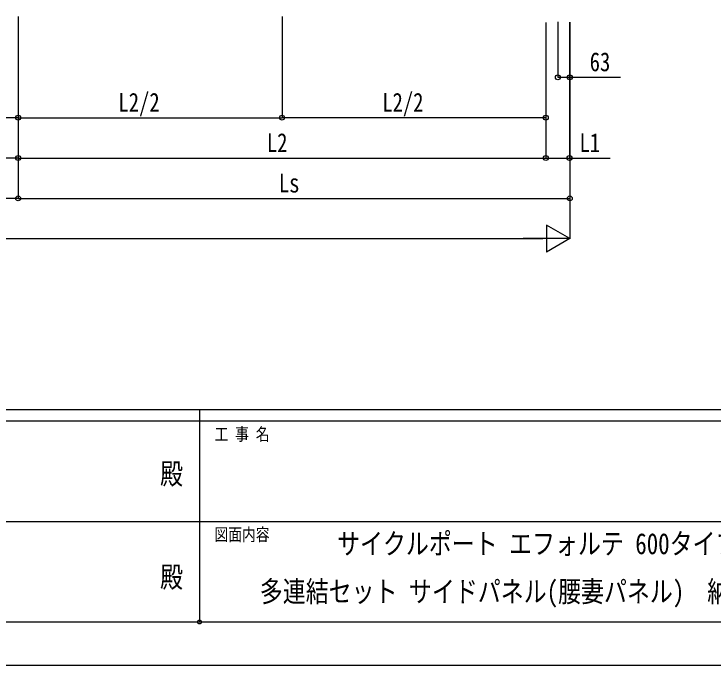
# Model space of a CAD drawing. Units: millimetres, scale not verified. Extents: x -12615 to 12615, y -8910 to 8910.
# Drawn here: x -985 to 2677, y -8910 to -5504 of the extents above; entities that cross this region are included whole.
import ezdxf
from ezdxf.enums import TextEntityAlignment as Align

# ---------------------------------------------------------------- set-up
doc = ezdxf.new("R2010")
doc.units = ezdxf.units.MM
doc.header["$LTSCALE"] = 40
doc.header["$PDMODE"] = 32
doc.header["$PDSIZE"] = 20
for name, color, linetype in [('0-2_USER1', 3, 'Continuous'), ('0-6_YKK_D', 6, 'Continuous'), ('0-7_YKK_ZWAK', 7, 'Continuous')]:
    doc.layers.add(name, color=color, linetype=linetype)
doc.styles.add('ＭＳ ゴシック', font='')
doc.styles.get('ＭＳ ゴシック').set_extended_font_data('MS Gothic')

msp = doc.modelspace()

# ---------------------------------------------------------------- linework, layer by layer
at = {"layer": '0-6_YKK_D'}
for p, q in [((-963.2, -5516.53), (-963.2, -6469.8)), ((-963.2, -5516.53), (-963.2, -6469.8)), ((-963.2, -5517.53), (-963.2, -6258.56)), ((-963.2, -5517.53), (-963.2, -6258.56)), ((416.8, -5516.53), (416.8, -6047.32)), ((416.8, -5516.53), (416.8, -6047.32)), ((-963.2, -5548.04), (-963.2, -6047.32)), ((-963.2, -5548.04), (-963.2, -6047.32)), ((1796.8, -5548.04), (1796.8, -6047.32)), ((1796.8, -5549.73), (1796.8, -6258.56)), ((1796.8, -5550.73), (1796.8, -6258.56)), ((1859.3, -5544.02), (1859.3, -5836.08)), ((1920.8, -5547.12), (1920.8, -6258.56)), ((1922.3, -5547.12), (1922.3, -6680.27)), ((1922.3, -5837.91), (1922.3, -5834.08)), ((-963.2, -6046.32), (-2395.2, -6046.32)), ((-963.2, -6046.32), (416.8, -6046.32)), ((1796.8, -6046.32), (416.8, -6046.32)), ((1922.3, -6131.84), (1922.3, -6469.8)), ((-963.2, -6257.56), (-3827.2, -6257.56)), ((-963.2, -6257.56), (1796.8, -6257.56)), ((-963.2, -6468.8), (-3827.2, -6468.8)), ((-963.2, -6468.8), (1922.3, -6468.8)), ((1922.3, -6679.27), (1800.51, -6608.96)), ((1800.51, -6608.96), (1800.51, -6749.58)), ((-6572.08, -6679.27), (1781.67, -6679.27)), ((1922.3, -6679.27), (1678.73, -6679.27)), ((1922.3, -6679.27), (1800.51, -6749.58))]:
    msp.add_line(p, q, dxfattribs=at)
for points in [[(1859.3, -5835.08), (1922.3, -5835.08), (2186.7, -5835.08)], [(1796.8, -6257.56), (1920.8, -6257.56), (2132.8, -6257.56)]]:
    msp.add_lwpolyline(points, dxfattribs=at)
for centre in [(1859.3, -5835.08), (1922.3, -5835.08), (-963.2, -6046.32), (-963.2, -6046.32), (416.8, -6046.32), (416.8, -6046.32), (1796.8, -6046.32), (-963.2, -6257.56), (-963.2, -6257.56), (1796.8, -6257.56), (1796.8, -6257.56), (1920.8, -6257.56), (-963.2, -6468.8), (-963.2, -6468.8), (1922.3, -6468.8)]:
    msp.add_circle(centre, 12.75, dxfattribs=at)
at = {"layer": '0-7_YKK_ZWAK'}
for p, q in [((11685.06, -7575), (-11714.94, -7575)), ((-14.94, -7575), (-14.94, -8685)), ((-14.94, -7635), (-3914.94, -7635)), ((3885.06, -7635), (-14.94, -7635)), ((-3892.44, -8160), (-14.94, -8160)), ((-14.94, -8160), (3885.06, -8160)), ((-3914.94, -8685), (-14.94, -8685)), ((-14.94, -8685), (3885.06, -8685))]:
    msp.add_line(p, q, dxfattribs=at)
msp.add_lwpolyline([(-12615, -8910), (12615, -8910), (12615, 8910), (-12615, 8910)], close=True, dxfattribs=at)
msp.add_point((-14.94, -8685), dxfattribs=at)

# ---------------------------------------------------------------- texts
at = {"layer": '0-2_USER1', "style": 'ＭＳ ゴシック', "width": 0.8}
for s, p in [('サイクルポート エフォルテ 600タイプ', (704.76, -8363.23)), ('多連結セット サイドパネル(腰妻パネル)\u3000納まり図', (300.76, -8613.23))]:
    msp.add_text(s, height=110, dxfattribs=at).set_placement(p, align=Align.BOTTOM_LEFT)
at = {"layer": '0-6_YKK_D', "style": 'ＭＳ ゴシック', "width": 0.8}
for s, p in [('63', (2026.3, -5833.08)), ('L2/2', (-438.8, -6045.02)), ('L2/2', (941.2, -6045.02)), ('L2', (337.6, -6256.26)), ('L1', (1973.1, -6256.26)), ('Ls', (400.35, -6467.5))]:
    msp.add_text(s, height=98.97, dxfattribs=at).set_placement(p, align=Align.BOTTOM_LEFT)
at = {"layer": '0-7_YKK_ZWAK', "style": 'ＭＳ ゴシック', "width": 0.8}
for s, height, p in [('工 事 名', 65.98, (63.81, -7755)), ('殿', 110, (-221, -7997.5)), ('図面内容', 65.98, (63.81, -8280)), ('殿', 110, (-221, -8537.5))]:
    msp.add_text(s, height=height, dxfattribs=at).set_placement(p, align=Align.BOTTOM_LEFT)

doc.saveas('drawing.dxf')
